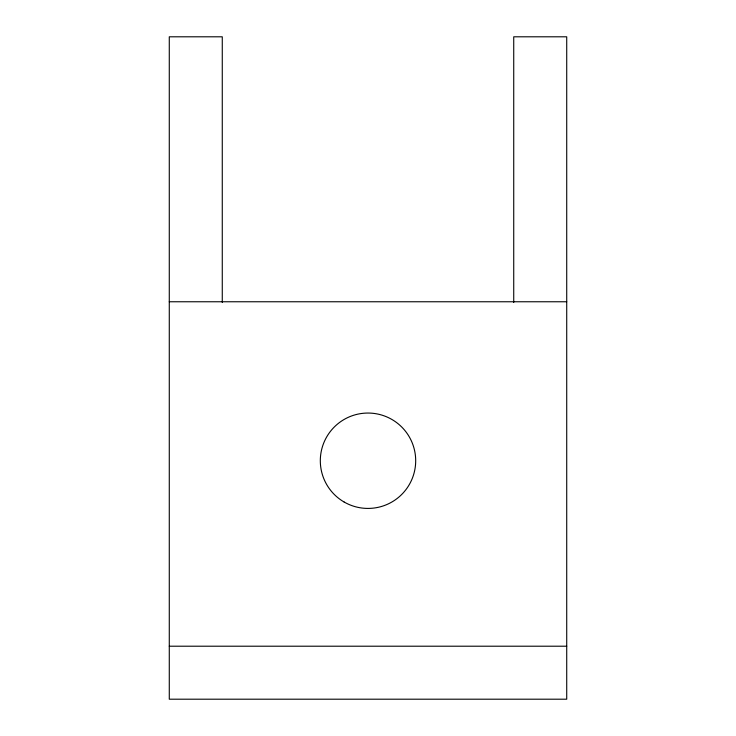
<?xml version="1.0" encoding="UTF-8"?>
<svg xmlns="http://www.w3.org/2000/svg" width="736" height="736" viewBox="0 0 736 736"><rect width="100%" height="100%" fill="white"/><g stroke="black" fill="none" stroke-linecap="round" stroke-linejoin="round"><path stroke-width="1.1" d="M169.28 301.76L566.72 301.76M169.28 646.208L566.72 646.208M513.728 302.45L513.728 36.8L566.72 36.8L566.72 699.2L169.28 699.2L169.28 36.8L222.272 36.8L222.272 302.45M344.154 502.035A47.693 47.693 0 0 0 415.693 460.736A47.693 47.693 0 0 0 344.154 419.437A47.693 47.693 0 0 0 344.154 502.035"/></g></svg>
